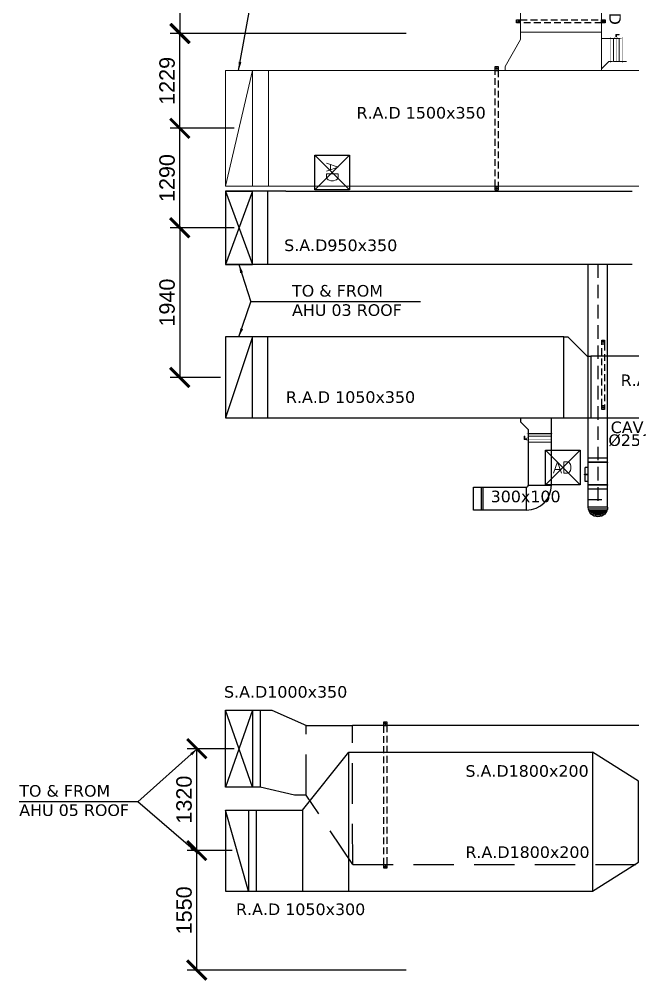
# Model space of a CAD drawing. Header units: millimetres. Extents: x -5691 to 38661, y 27321 to 65085.
# Drawn here: x -5691 to 2269, y 29821 to 42285 of the extents above; entities that cross this region are included whole.
import ezdxf
from ezdxf.enums import TextEntityAlignment as Align

# ---------------------------------------------------------------- set-up
doc = ezdxf.new("R2010")
doc.units = ezdxf.units.MM
doc.header["$LTSCALE"] = 700
doc.header["$MEASUREMENT"] = 0
doc.header["$PDMODE"] = 66
doc.header["$PDSIZE"] = -25
doc.linetypes.add('HIDDEN', pattern=[0.375, 0.25, -0.125])
for name, color, linetype in [('A- TEXT', 8, 'Continuous'), ('Access Door', 7, 'Continuous'), ('CAV', 4, 'Continuous'), ('duct size', 7, 'Continuous'), ('M-AC-DIFFUSER', 3, 'Continuous'), ('Return Ahu-03', 1, 'Continuous'), ('Return Ahu-05', 1, 'Continuous'), ('Supply Ahu-03', 3, 'Continuous'), ('Supply Ahu-05', 3, 'Continuous')]:
    doc.layers.add(name, color=color, linetype=linetype)
for name, color, linetype, lineweight in [('Return AHU-02', 1, 'Continuous', 20), ('SA-HANGERS', 21, 'Continuous', 30), ('VCD', 1, 'Continuous', 20)]:
    doc.layers.add(name, color=color, linetype=linetype, lineweight=lineweight)
doc.styles.add('AC-TEXT', font='ROMANS.SHX', dxfattribs={"height": 200})
doc.styles.add('Arial', font='arial.ttf')
doc.styles.get("Standard").update_dxf_attribs({"font": 'romans.shx', "height": 200})
doc.styles.add('VERDANA', font='verdana.ttf')
doc.dimstyles.new('1-100', dxfattribs={"dimscale": 100, "dimtxt": 2, "dimasz": 2.5, "dimexe": 1.25, "dimexo": 0.625, "dimtad": 1, "dimdec": 0, "dimtxsty": 'Arial', "dimblk": 'ARCHTICK', "dimcen": 2.5, "dimclrd": 3, "dimclre": 3, "dimclrt": 3, "dimadec": 0, "dimazin": 0, "dimtfac": 1, "dimtdec": 0, "dimtmove": 0, "dimatfit": 3, "dimfxl": 1, "dimarcsym": 0})
doc.dimstyles.get("Standard").update_dxf_attribs({"dimtxt": 0.18, "dimasz": 0.18, "dimexe": 0.18, "dimexo": 0.0625, "dimgap": 0.09, "dimtad": 0, "dimtih": 1, "dimtoh": 1, "dimdec": 4, "dimzin": 0, "dimdsep": 46, "dimtxsty": 'Standard', "dimcen": 0.09, "dimadec": 0, "dimazin": 0, "dimtfac": 1, "dimtdec": 4, "dimtofl": 0, "dimtmove": 0, "dimatfit": 3, "dimfxl": 1, "dimtolj": 1, "dimtzin": 0, "dimarcsym": 0})

# ---------------------------------------------------------------- blocks, each defined once
blk = doc.blocks.new('*U117')
for p, q in [((0, 0), (0, 37)), ((1800, 0), (1800, 37))]:
    blk.add_line(p, q)
for points in [[(0, 0), (-50, 0), (-50, 37), (0, 37)], [(1800, 37), (1850, 37), (1850, 0), (1800, 0)]]:
    blk.add_lwpolyline(points)
at = {"linetype": 'HIDDEN', "ltscale": 0.5}
for points in [[(0, 37), (1800, 37)], [(1800, 0), (0, 0)]]:
    blk.add_lwpolyline(points, dxfattribs=at)
for centre in [(-25, 18), (1825, 18)]:
    blk.add_circle(centre, 8.44)
blk = doc.blocks.new('*U57')
for p, q in [((0, 0), (0, 37)), ((800, 0), (800, 37))]:
    blk.add_line(p, q)
for points in [[(0, 0), (-50, 0), (-50, 37), (0, 37)], [(800, 37), (850, 37), (850, 0), (800, 0)]]:
    blk.add_lwpolyline(points)
at = {"linetype": 'HIDDEN', "ltscale": 0.5}
for points in [[(0, 37), (800, 37)], [(800, 0), (0, 0)]]:
    blk.add_lwpolyline(points, dxfattribs=at)
for centre in [(-25, 18), (825, 18)]:
    blk.add_circle(centre, 8.44)
blk = doc.blocks.new('*U74')
for p, q in [((0, 0), (0, 37)), ((1050, 0), (1050, 37))]:
    blk.add_line(p, q)
for points in [[(0, 0), (-50, 0), (-50, 37), (0, 37)], [(1050, 37), (1100, 37), (1100, 0), (1050, 0)]]:
    blk.add_lwpolyline(points)
at = {"linetype": 'HIDDEN', "ltscale": 0.5}
for points in [[(0, 37), (1050, 37)], [(1050, 0), (0, 0)]]:
    blk.add_lwpolyline(points, dxfattribs=at)
for centre in [(-25, 18), (1075, 18)]:
    blk.add_circle(centre, 8.44)
blk = doc.blocks.new('*U89')
at = {"linetype": 'Continuous'}
for points in [[(-25, 20), (-25, 30), (-60, 30), (-60, 75), (-70, 75), (-70, 20), (-25, 20)], [(400, 75), (0, 75), (0, -25), (400, -25)]]:
    blk.add_lwpolyline(points, close=True, dxfattribs=at)
at = {"linetype": 'Continuous', "const_width": 5}
for points in [[(400, -75), (400, -75), (-25, -75), (0, -75), (0, 125), (-25, 125), (0, 125), (400, 125), (425, 125), (400, 125), (400, -75), (425, -75), (400, -75)], [(400, 25), (0, 25)]]:
    blk.add_lwpolyline(points, dxfattribs=at)
blk.add_lwpolyline([(0, 0), (0, 50), (-25, 50), (-25, 0)], close=True, dxfattribs=at)
blk = doc.blocks.new('*U106')
for p, q in [((0, 0), (0, 37)), ((1500, 0), (1500, 37))]:
    blk.add_line(p, q)
for points in [[(0, 0), (-50, 0), (-50, 37), (0, 37)], [(1500, 37), (1550, 37), (1550, 0), (1500, 0)]]:
    blk.add_lwpolyline(points)
at = {"linetype": 'HIDDEN', "ltscale": 0.5}
for points in [[(0, 37), (1500, 37)], [(1500, 0), (0, 0)]]:
    blk.add_lwpolyline(points, dxfattribs=at)
for centre in [(-25, 18), (1525, 18)]:
    blk.add_circle(centre, 8.44)
blk = doc.blocks.new('AD')
at = {"layer": 'M-AC-DIFFUSER', "color": 2}
for p, q in [((225, 225), (-225, -225)), ((225, -225), (-225, 225))]:
    blk.add_line(p, q, dxfattribs=at)
blk.add_lwpolyline([(-225, 225), (225, 225), (225, -225), (-225, -225)], close=True, dxfattribs=at)
at = {"layer": 'M-AC-DIFFUSER', "color": 2, "style": 'AC-TEXT'}
blk.add_text('AD', height=150, dxfattribs=at).set_placement((0, 0), align=Align.MIDDLE_CENTER)
blk = doc.blocks.new('_ArchTick')
at = {"color": 0, "linetype": 'ByBlock', "const_width": 0.15}
blk.add_lwpolyline([(-0.5, -0.5), (0.5, 0.5)], dxfattribs=at)
blk = doc.blocks.new('*D113')
at = {"layer": 'A- TEXT', "color": 3, "lineweight": -2, "transparency": 16777216}
for p, q in [((-2878, 44253), (-3728, 44253)), ((-3603, 42100), (-3603, 44253)), ((-672, 42100), (-3728, 42100))]:
    blk.add_line(p, q, dxfattribs=at)
at = {"layer": 'Defpoints', "color": 0, "transparency": 16777216}
for p in [(-3603, 44253), (-2815, 44253, 500), (-610, 42100)]:
    blk.add_point(p, dxfattribs=at)
at = {"layer": 'A- TEXT', "color": 3, "lineweight": -2, "transparency": 16777216, "xscale": 250, "yscale": 250, "zscale": 250}
for p, rotation in [((-3603, 44253), 90), ((-3603, 42100), 270)]:
    blk.add_blockref('_ArchTick', p, dxfattribs=dict(at, rotation=rotation))
at = {"layer": 'A- TEXT', "color": 3, "transparency": 16777216, "insert": (-3768, 43518), "char_height": 200, "attachment_point": 5, "rotation": 90, "style": 'Arial'}
blk.add_mtext('2153', dxfattribs=at)
blk = doc.blocks.new('*D114')
at = {"layer": 'A- TEXT', "color": 3, "lineweight": -2, "transparency": 16777216}
for p, q in [((-672, 42100), (-3733, 42100)), ((-3608, 40871), (-3608, 42100)), ((-2965, 40871), (-3733, 40871))]:
    blk.add_line(p, q, dxfattribs=at)
at = {"layer": 'Defpoints', "color": 0, "transparency": 16777216}
for p in [(-3608, 42100), (-610, 42100), (-2903, 40871)]:
    blk.add_point(p, dxfattribs=at)
at = {"layer": 'A- TEXT', "color": 3, "lineweight": -2, "transparency": 16777216, "xscale": 250, "yscale": 250, "zscale": 250}
for p, rotation in [((-3608, 42100), 90), ((-3608, 40871), 270)]:
    blk.add_blockref('_ArchTick', p, dxfattribs=dict(at, rotation=rotation))
at = {"layer": 'A- TEXT', "color": 3, "transparency": 16777216, "insert": (-3772, 41486), "char_height": 200, "attachment_point": 5, "rotation": 90, "style": 'Arial'}
blk.add_mtext('1229', dxfattribs=at)
blk = doc.blocks.new('*D115')
at = {"layer": 'A- TEXT', "color": 3, "lineweight": -2, "transparency": 16777216}
for p, q in [((-2903, 40871), (-3733, 40871)), ((-3608, 39581), (-3608, 40871)), ((-2903, 39581), (-3733, 39581))]:
    blk.add_line(p, q, dxfattribs=at)
at = {"layer": 'Defpoints', "color": 0, "transparency": 16777216}
for p in [(-3608, 40871), (-2840, 40871, 62), (-2841, 39581, 73)]:
    blk.add_point(p, dxfattribs=at)
at = {"layer": 'A- TEXT', "color": 3, "lineweight": -2, "transparency": 16777216, "xscale": 250, "yscale": 250, "zscale": 250}
for p, rotation in [((-3608, 40871), 90), ((-3608, 39581), 270)]:
    blk.add_blockref('_ArchTick', p, dxfattribs=dict(at, rotation=rotation))
at = {"layer": 'A- TEXT', "color": 3, "transparency": 16777216, "insert": (-3772, 40226), "char_height": 200, "attachment_point": 5, "rotation": 90, "style": 'Arial'}
blk.add_mtext('1290', dxfattribs=at)
blk = doc.blocks.new('*D116')
at = {"layer": 'A- TEXT', "color": 3, "lineweight": -2, "transparency": 16777216}
for p, q in [((-2904, 39582), (-3733, 39582)), ((-3608, 39582), (-3608, 37642)), ((-3078, 37642), (-3733, 37642))]:
    blk.add_line(p, q, dxfattribs=at)
at = {"layer": 'Defpoints', "color": 0, "transparency": 16777216}
for p in [(-2841, 39582), (-3608, 37642), (-3015, 37642, 500)]:
    blk.add_point(p, dxfattribs=at)
at = {"layer": 'A- TEXT', "color": 3, "lineweight": -2, "transparency": 16777216, "xscale": 250, "yscale": 250, "zscale": 250}
for p, rotation in [((-3608, 39582), 90), ((-3608, 37642), 270)]:
    blk.add_blockref('_ArchTick', p, dxfattribs=dict(at, rotation=rotation))
at = {"layer": 'A- TEXT', "color": 3, "transparency": 16777216, "insert": (-3772, 38612), "char_height": 200, "attachment_point": 5, "rotation": 90, "style": 'Arial'}
blk.add_mtext('1940', dxfattribs=at)
blk = doc.blocks.new('*D118')
at = {"layer": 'A- TEXT', "color": 3, "lineweight": -2, "transparency": 16777216}
for p, q in [((-2928, 31509), (-3512, 31509)), ((-3387, 29959), (-3387, 31509)), ((-672, 29959), (-3512, 29959))]:
    blk.add_line(p, q, dxfattribs=at)
at = {"layer": 'Defpoints', "color": 0, "transparency": 16777216}
for p in [(-3387, 31509), (-2865, 31509, -327), (-610, 29959)]:
    blk.add_point(p, dxfattribs=at)
at = {"layer": 'A- TEXT', "color": 3, "lineweight": -2, "transparency": 16777216, "xscale": 250, "yscale": 250, "zscale": 250}
for p, rotation in [((-3387, 31509), 90), ((-3387, 29959), 270)]:
    blk.add_blockref('_ArchTick', p, dxfattribs=dict(at, rotation=rotation))
at = {"layer": 'A- TEXT', "color": 3, "transparency": 16777216, "insert": (-3552, 30734), "char_height": 200, "attachment_point": 5, "rotation": 90, "style": 'Arial'}
blk.add_mtext('1550', dxfattribs=at)
blk = doc.blocks.new('*D119')
at = {"layer": 'A- TEXT', "color": 3, "lineweight": -2, "transparency": 16777216}
for p, q in [((-2903, 32829), (-3512, 32829)), ((-3387, 31509), (-3387, 32829)), ((-3078, 31509), (-3512, 31509))]:
    blk.add_line(p, q, dxfattribs=at)
at = {"layer": 'Defpoints', "color": 0, "transparency": 16777216}
for p in [(-3387, 32829), (-2840, 32829, 50), (-3015, 31509)]:
    blk.add_point(p, dxfattribs=at)
at = {"layer": 'A- TEXT', "color": 3, "lineweight": -2, "transparency": 16777216, "xscale": 250, "yscale": 250, "zscale": 250}
for p, rotation in [((-3387, 32829), 90), ((-3387, 31509), 270)]:
    blk.add_blockref('_ArchTick', p, dxfattribs=dict(at, rotation=rotation))
at = {"layer": 'A- TEXT', "color": 3, "transparency": 16777216, "insert": (-3552, 32169), "char_height": 200, "attachment_point": 5, "rotation": 90, "style": 'Arial'}
blk.add_mtext('1320', dxfattribs=at)
blk = doc.blocks.new('CAV 250 DIA')
for p, q in [((0, 400), (0, 350)), ((0, 400), (250, 400)), ((250, 400), (250, 350)), ((0, 350), (250, 350)), ((0, 345), (0, 55)), ((0, 345), (250, 345)), ((250, 345), (250, 55)), ((250, 301), (290, 301)), ((290, 301), (290, 119)), ((250, 212), (297, 212)), ((250, 208), (297, 208)), ((291, 219), (292, 220)), ((291, 219), (297, 212)), ((297, 208), (291, 202)), ((291, 202), (292, 200)), ((292, 220), (302, 210)), ((302, 210), (292, 200)), ((0, 55), (250, 55)), ((0, 50), (0, 0)), ((0, 50), (250, 50)), ((0, 50), (250, 50)), ((0, 0), (250, 0)), ((250, 119), (290, 119)), ((250, 50), (250, 0))]:
    blk.add_line(p, q)
for centre, start, end in [((1, 347), 109.4366, 250.5634), ((249, 347), 289.4366, 70.5634), ((1, 53), 109.4366, 250.5634), ((249, 53), 289.4366, 70.5634)]:
    blk.add_arc(centre, 2.65, start, end)
blk = doc.blocks.new('*U131')
at = {"linetype": 'Continuous'}
for points in [[(-25, 20), (-25, 30), (-60, 30), (-60, 75), (-70, 75), (-70, 20), (-25, 20)], [(401, 75), (0, 75), (0, -25), (401, -25)]]:
    blk.add_lwpolyline(points, close=True, dxfattribs=at)
at = {"linetype": 'Continuous', "const_width": 5}
for points in [[(401, -75), (401, -75), (-25, -75), (0, -75), (0, 125), (-25, 125), (0, 125), (401, 125), (426, 125), (401, 125), (401, -75), (426, -75), (401, -75)], [(401, 25), (0, 25)]]:
    blk.add_lwpolyline(points, dxfattribs=at)
blk.add_lwpolyline([(0, 0), (0, 50), (-25, 50), (-25, 0)], close=True, dxfattribs=at)

msp = doc.modelspace()

# ---------------------------------------------------------------- linework, layer by layer
at = {"layer": 'duct size', "lineweight": -2}
msp.add_line((-486.1, 38621.4, 42.4), (-2687.7, 38621.4, 42.4), dxfattribs=at)
at = {"layer": 'Return AHU-02'}
for p, q in [((811.6, 42596.5, -8), (811.6, 42020.3, 25)), ((1861.6, 42069.4, 25), (1861.6, 42596.5, 25)), ((811.6, 42021.3, 25), (611.6, 41671.3, 25)), ((811.6, 42117.6, 25), (1861.6, 42117.6, 25)), ((1861.6, 42071.3, 25), (1861.6, 41621.3)), ((2007, 42036, 25), (1861.6, 42036, -47.7)), ((1861.6, 42036, 5.3), (1979.1, 42036, 0)), ((1979.1, 42036, 0), (2003.6, 42036, -0.5)), ((2003.7, 42035.9, -50.5), (2103.6, 42036, -0.2)), ((611.6, 41671.3, 25), (611.6, 41621.3)), ((1861.6, 41640.6, 25), (1957, 41736, 25)), ((1957, 41736, 25), (2007, 41736, 25)), ((2089.7, 41736, 0), (2064.7, 41736)), ((2189.1, 41736, 0.5), (2089.7, 41736, 0)), ((-3015.2, 41621.3, 61.6), (-3015.2, 40121.3, 61.6)), ((-3015.2, 41621.3), (2636.3, 41621.3)), ((-2665.2, 41621.3, 61.6), (-3015.2, 40121.3, 61.6)), ((-2665.2, 41621.3, 61.6), (-2665.2, 40121.3, 61.6)), ((-2455.4, 41621.3), (-2455.4, 40121.3)), ((12022.5, 40121.3), (-3015.2, 40121.3))]:
    msp.add_line(p, q, dxfattribs=at)
at = {"layer": 'Return Ahu-03'}
for p, q in [((-3015.2, 38167.3, 499.7), (-3015.2, 37117.3, 499.7)), ((-2665.2, 38167.3, 499.7), (-3015.2, 38167.3, 499.7)), ((1375.5, 38167.3, 50), (-3015.2, 38167.3, 50)), ((-2665.2, 38167.3, 499.7), (-3015.2, 37117.3, 499.7)), ((-2665.2, 37117.3, 499.7), (-2665.2, 38167.3, 499.7)), ((-2465.2, 37117.3, 61.6), (-2465.2, 38167.3, 61.6)), ((1375.6, 37117.3, 50), (1375.6, 38167.3, 50)), ((1375.6, 38167.3, 50), (1425.5, 38167.3, 50)), ((1425.5, 38167.3, 50), (1675.5, 37917.3, 50)), ((1675.5, 37917.3, 50), (1725.5, 37917.3, 50)), ((1725.5, 37917.3, 50), (1725.5, 37117.3, 50)), ((3646.2, 37917.3, 50), (1725.5, 37917.3, 50)), ((-3015.2, 37117.3, 499.7), (-2665.2, 37117.3, 499.7)), ((-3015.2, 37117.3, 50), (1725.5, 37117.3, 50)), ((812.6, 37117.3, 225), (812.6, 37067.3, 225)), ((812.6, 37066.3, 225), (912.6, 36966.3, 225)), ((1212.6, 36916.3, 225), (1212.6, 37116.3, 100)), ((1725.5, 37117.3, 50), (3646.2, 37117.3, 50)), ((912.6, 36966.3, 225), (912.6, 36246.3, 175)), ((912.6, 36916.3, 225), (1212.6, 36916.3, 225)), ((1212.6, 36246.3, 175), (1212.6, 36916.3, 225)), ((200.8, 35921.3, 150), (200.8, 36221.3, 150)), ((200.8, 36221.3, 150), (300.8, 36221.3, 150)), ((300.8, 36221.3, 0), (325.8, 36221.3, 150)), ((300.8, 36221.3, 0), (300.8, 35921.3, 150)), ((325.8, 36221.3, 150), (887.6, 36221.3, 175)), ((325.8, 35921.3, 150), (325.8, 36221.3, 175)), ((887.6, 36221.3, 175), (887.6, 35921.3, 175)), ((912.6, 36246.3, 175), (1212.6, 36246.3, 175)), ((300.8, 35921.3, 150), (200.8, 35921.3, 150)), ((325.8, 35921.3, 175), (300.8, 35921.3, 0)), ((887.6, 35921.3, 175), (325.8, 35921.3, 150))]:
    msp.add_line(p, q, dxfattribs=at)
at = {"layer": 'Return Ahu-03', "ltscale": 8, "elevation": -361.7}
msp.add_lwpolyline([(1744.8, 30983.9), (2344.8, 31358.9), (2344.8, 32408.9), (1744.8, 32783.9)], close=True, dxfattribs=at)
at = {"layer": 'Return Ahu-03'}
for radius, start, end in [(25, 270.00766, 359.9972), (325, 270.00074, 360)]:
    msp.add_arc((887.6, 36246.3, 175), radius, start, end, dxfattribs=at)
at = {"layer": 'Return Ahu-05'}
for p, q in [((-2015.2, 32033.9, -327), (-1415.2, 32783.9, -327)), ((-1415.2, 32783.9, -345.4), (1744.8, 32783.9, -351)), ((-1415.2, 30983.9, -327), (-1415.2, 32783.9, -327)), ((-3015.2, 32033.9, -327), (-3015.2, 30983.9, -327)), ((-2715.2, 30983.9, -327), (-3015.2, 32033.9, -327)), ((-3015.2, 32033.9, -327), (-2715.2, 32033.9, -327)), ((-2715.2, 32033.9, -327), (-2715.2, 30983.9, -327)), ((-2715.2, 32033.9, -327), (-2015.2, 32033.9, -327)), ((-2615.2, 32033.9, -327), (-2615.2, 30983.9, -327)), ((-2015.2, 32033.9, -327), (-2015.2, 30983.9, -327)), ((-3015.2, 30983.9, -327), (-2715.2, 30983.9, -327)), ((-2715.2, 30983.9, -327), (1744.8, 30983.9, -357.6))]:
    msp.add_line(p, q, dxfattribs=at)
at = {"layer": 'Supply Ahu-03', "ltscale": 600}
for p, q in [((-3015.2, 40056.2, 61.6), (-3015.2, 39106.2, 61.6)), ((-2234, 40056.2, 499.7), (-3015.2, 40056.2, 182.4)), ((-3015.2, 40056.2, 61.6), (-2666.7, 40056.2, 84.9)), ((-2666.7, 40056.2, 84.9), (-3015.2, 39106.2, 61.6)), ((-3015.2, 40056.2, 61.6), (-2666.7, 39106.2, 84.9)), ((-2665.2, 40060.2, 61.6), (-2640.2, 40060.2, -313.4)), ((-2665.2, 39106.2, 61.6), (-2665.2, 40056.2, 61.6)), ((-2465.2, 39106.2, 61.6), (-2465.2, 40056.2, 61.6)), ((-2234, 40057.2, 49.7), (2261.8, 40056.2, 49.7)), ((-3015.2, 39106.2, 61.6), (-2665.2, 39106.2, 61.6)), ((2261.8, 39106.2, 499.7), (-3015.2, 39106.2, 499.7)), ((-2640.2, 39106.2, -313.4), (-2665.2, 39106.2, 61.6))]:
    msp.add_line(p, q, dxfattribs=at)
at = {"layer": 'Supply Ahu-05'}
for p, q in [((1691.6, 35959.8), (1691.6, 39106.2)), ((1941.6, 35959.8), (1941.6, 39106.2)), ((1941.6, 35959.8), (1691.6, 35959.8)), ((1934.6, 35932.9), (1698.6, 35932.9)), ((1926.3, 35914.2), (1706.9, 35914.2)), ((1916.9, 35899.5), (1716.4, 35899.5)), ((1904.4, 35885.1), (1728.8, 35885.1)), ((1887, 35870.8), (1746.3, 35870.8)), ((1858.8, 35856.5), (1774.4, 35856.5))]:
    msp.add_line(p, q, dxfattribs=at)
at = {"layer": 'Supply Ahu-05', "linetype": 'HIDDEN'}
msp.add_line((1691.6, 36058.2), (1941.6, 36058.2), dxfattribs=at)
at = {"layer": 'Supply Ahu-05', "ltscale": 600}
for p, q in [((-3015.2, 32328.9, 50), (-3015.2, 33328.9, 50)), ((-3015.2, 33328.9, 50), (-2565.2, 33328.9, -400)), ((-2665.2, 32328.9, 50), (-3015.2, 33328.9, 50)), ((-2665.2, 33328.9, -325), (-3015.2, 32329.5, -850)), ((-2665.2, 33328.9, -325), (-2665.2, 32328.9, -324.9)), ((-2565.2, 33328.9, -325), (-2565.2, 32328.9, -324.9)), ((-2565.2, 33328.9, -325), (-2415.2, 33328.9, -325)), ((-2415.2, 33328.9, -325), (-1965.2, 33128.9, -325)), ((-1968.4, 33128.9, -325), (-1368.4, 33128.9, -325)), ((3215.3, 33128.9, -129.5), (-1368.4, 33128.9, -325)), ((-2565.2, 32328.9, -324.9), (-3015.2, 32328.9, 50))]:
    msp.add_line(p, q, dxfattribs=at)
at = {"layer": 'Supply Ahu-05', "linetype": 'HIDDEN', "ltscale": 3}
for p, q in [((-1968.4, 32228.9, -324.9), (-1968.4, 33128.9, -325)), ((-1365.2, 31328.9, -327), (-1368.4, 33128.9, -325)), ((-2118.4, 32228.9, -324.9), (-2565.2, 32328.9, -324.9)), ((-1968.4, 32228.9, -324.9), (-2118.4, 32228.9, -324.9)), ((-1365.2, 31328.9, -327), (-1968.4, 32228.9, -324.9)), ((-1365.2, 31328.9, -327), (3215.3, 31328.9, -327))]:
    msp.add_line(p, q, dxfattribs=at)
at = {"layer": 'Supply Ahu-05', "linetype": 'HIDDEN'}
msp.add_lwpolyline([(1816.6, 39106.2), (1816.6, 35959.8)], dxfattribs=at)
at = {"layer": 'Supply Ahu-05', "extrusion": (0, 0, -1)}
msp.add_ellipse((1816.6, 35959.8), major_axis=(-125, 0), ratio=1, start_param=3.1415927, end_param=6.2831853, dxfattribs=at)

# ---------------------------------------------------------------- block references
at = {"layer": 'Access Door', "rotation": 270}
msp.add_blockref('AD', (-1629.6, 40298.3, -575.6), dxfattribs=at)
at = {"layer": 'Access Door'}
msp.add_blockref('AD', (1359.7, 36473.9), dxfattribs=at)
at = {"layer": 'CAV', "rotation": 180}
msp.add_blockref('CAV 250 DIA', (1941.6, 36593.4), dxfattribs=at)
at = {"layer": 'SA-HANGERS'}
for name, p, rotation in [('*U74', (811.6, 42238.6, 12.5), 0.0018899840078956), ('*U106', (484.6, 41620.3), 270.0018899840079), ('*U57', (1866.1, 38076.3, 50), 270.0018899840079), ('*U117', (-960.8, 33128.9, -307.6), 270.0018899840079)]:
    msp.add_blockref(name, p, dxfattribs=dict(at, rotation=rotation))
at = {"layer": 'VCD', "ltscale": 100, "xscale": 0.7499999999996448, "yscale": 0.7499999999996448, "zscale": 0.7499999999996448, "rotation": 270}
msp.add_blockref('*U131', (2035.4, 42036, -33.2), dxfattribs=at)
at = {"layer": 'VCD', "ltscale": 100, "xscale": 0.749999999999652, "yscale": 0.749999999999652, "zscale": 0.749999999999652}
msp.add_blockref('*U89', (912.6, 36822.5, 225), dxfattribs=at)

# ---------------------------------------------------------------- texts
at = {"layer": 'duct size', "style": 'VERDANA'}
msp.add_text('VCD', height=150, rotation=270, dxfattribs=at).set_placement((1963.3, 42654.8, -75))
for s, p in [('R.A.D 1500x350', (-1315.1, 40997.4, -24.7)), ('S.A.D950x350', (-2254.2, 39280.1, 274.7)), ('R.A.D  800x350', (2111.3, 37530)), ('R.A.D 1050x350', (-2231.3, 37312.3, 450)), ('CAV', (1982.1, 36920.6, -179.5)), ('%%C250', (1951.6, 36753.9, 625)), ('300x100', (424.8, 36024, 450)), ('S.A.D1000x350', (-3033.9, 33491)), ('S.A.D1800x200', (97.4, 32465.8)), ('R.A.D1800x200', (97, 31413.6)), ('R.A.D 1050x300', (-2878.5, 30672.7))]:
    msp.add_text(s, height=150, dxfattribs=at).set_placement(p)
at = {"layer": 'duct size', "char_height": 150, "width": 4404.183, "attachment_point": 1, "style": 'VERDANA'}
for s, insert in [('TO & FROM \\PAHU 03 ROOF ', (-2151.5, 38839.9)), ('TO & FROM \\PAHU 05 ROOF ', (-5690.3, 32357.7, 237.1))]:
    msp.add_mtext(s, dxfattribs=dict(at, insert=insert))

# ---------------------------------------------------------------- dimensions: what is measured, and where the dimension line sits
at = {"layer": 'A- TEXT'}
dim = msp.add_linear_dim(base=(-3602.9, 44253.1), p1=(-609.6, 42100.5), p2=(-2815.2, 44253.1, 499.7), angle=90, dimstyle='1-100', dxfattribs=at)
dim.commit()
dim.dimension.update_dxf_attribs({"geometry": '*D113', "text_midpoint": (-3602.9, 43518.1), "dimtype": 160})
for base, p1, p2, picture, middle in [((-3607.8, 42100.5), (-2902.7, 40871.3), (-609.6, 42100.5), '*D114', (-3772.4, 41485.9)), ((-3607.8, 40871.3), (-2841, 39581.2, 73.2), (-2840.2, 40871.3, 61.6), '*D115', (-3772.4, 40226.3)), ((-3607.8, 37642.3), (-2841.3, 39582.2), (-3015.2, 37642.3, 499.7), '*D116', (-3772.4, 38612.2)), ((-3387.1, 32828.9), (-3015.2, 31508.9), (-2840.2, 32828.9, 50), '*D119', (-3551.8, 32168.9)), ((-3387.1, 31508.9), (-609.6, 29959.3), (-2865.2, 31508.9, -327), '*D118', (-3551.7, 30734.1))]:
    dim = msp.add_linear_dim(base=base, p1=p1, p2=p2, angle=90, dimstyle='1-100', dxfattribs=at)
    dim.commit()
    dim.dimension.update_dxf_attribs({"geometry": picture, "text_midpoint": middle})

# ---------------------------------------------------------------- leaders
at = {"layer": 'duct size', "lineweight": -2}
for points in [[(-2845.2, 41621.3, 499.7), (-2666.6, 42609.1, 499.7)], [(-2840.2, 39106.2, 42.4), (-2687.5, 38619.8, 42.4)], [(-2840.2, 38167.3, 42.4), (-2687.5, 38619.8, 42.4)]]:
    msp.add_leader(points, dimstyle='Standard', override={"dimtxt": 200, "dimasz": 111, "dimexe": 5, "dimexo": 5, "dimgap": 5, "dimtad": 0, "dimtih": 0, "dimtoh": 0, "dimdec": 2, "dimtdec": 2, "dimfxl": 8, "dimarcsym": 1}, dxfattribs=at)
at = {"layer": 'Return Ahu-05'}
for points in [[(-3376.5, 32831.9, 237.1), (-4150, 32140.7, 237.1), (-5690.3, 32140.7, 237.1)], [(-3374.3, 31471.8, 237.1), (-4150, 32140.7, 237.1), (-5690.3, 32140.7, 237.1)]]:
    msp.add_leader(points, dimstyle='Standard', override={"dimtxt": 200, "dimasz": 111, "dimexe": 5, "dimexo": 5, "dimgap": 5, "dimtad": 0, "dimtih": 0, "dimtoh": 0, "dimdec": 2, "dimtdec": 2, "dimfxl": 8, "dimarcsym": 1}, dxfattribs=at)

doc.saveas('drawing.dxf')
